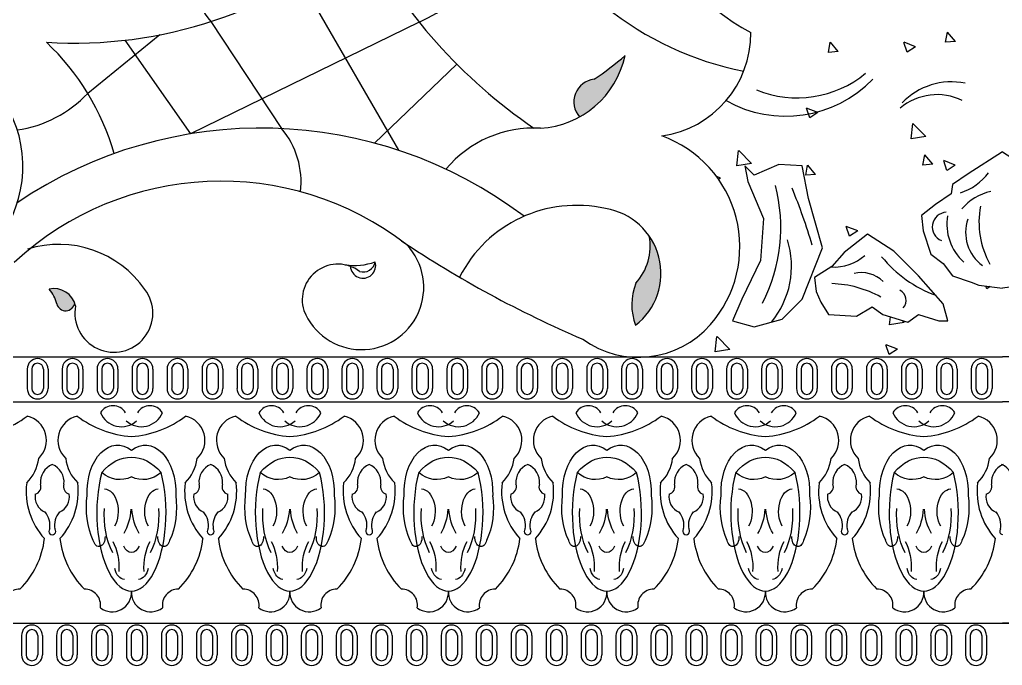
# Model space of a CAD drawing. Header units: millimetres. Extents: x 2621 to 26934, y 11979 to 27988.
# Drawn here: x 3163.5 to 3544, y 14432.3 to 14682.4 of the extents above; entities that cross this region are included whole.
import ezdxf

# ---------------------------------------------------------------- set-up
doc = ezdxf.new("R2010")
doc.units = ezdxf.units.MM

# ---------------------------------------------------------------- blocks, each defined once
blk = doc.blocks.new('A$C3F570633')
for points in [[(589.97, 2666.1, 0.216457), (607.57, 2689.82, -0.029846), (595.57, 2680.67, 0.607623)], [(611.65, 2585.37, 0.397389), (616.91, 2619.93, -0.236798), (611.72, 2601.63, 0.186977)], [(387.52, 2593.63, 0.813837), (394.48, 2594.02, 0.362905), (384.59, 2599.39, -0.123146)]]:
    blk.add_hatch(color=256).paths.add_polyline_path(points)
for p, q in [((481.92, 2718.73), (519.87, 2653.15)), ((527.82, 2702.8), (439.28, 2659.52)), ((447.13, 2702.99), (474.56, 2661.57)), ((427.42, 2697.88), (399.52, 2675.2)), ((731.67, 2694.97), (732.4, 2698.94)), ((735.47, 2695.32), (732.42, 2698.96)), ((413.86, 2695.78), (439.28, 2659.52)), ((686.32, 2691.01), (687.05, 2694.97)), ((690.12, 2691.36), (687.07, 2694.99)), ((716.85, 2691.14), (715.57, 2694.96)), ((720.02, 2693.28), (715.59, 2694.98)), ((735.47, 2695.32), (731.69, 2694.99)), ((690.12, 2691.36), (686.34, 2691.02)), ((720.02, 2693.28), (716.87, 2691.16)), ((542.42, 2686.54), (510.56, 2655.95)), ((679.11, 2665.68), (677.82, 2669.5)), ((682.27, 2667.82), (677.85, 2669.52)), ((682.27, 2667.82), (679.13, 2665.7)), ((718.34, 2657.56), (719.03, 2663.57)), ((723.98, 2658.45), (719.05, 2663.59)), ((723.98, 2658.45), (718.36, 2657.58)), ((650.85, 2647.1), (651.55, 2653.1)), ((656.5, 2647.99), (651.57, 2653.12)), ((753.67, 2652.52), (740.42, 2644.09)), ((753.67, 2652.52), (766.92, 2644.09)), ((722.89, 2647.41), (723.63, 2651.38)), ((726.69, 2647.76), (723.65, 2651.4)), ((732.23, 2645.29), (730.95, 2649.11)), ((735.4, 2647.43), (730.97, 2649.13)), ((656.5, 2647.99), (650.87, 2647.11)), ((657.58, 2643.49), (653.98, 2647.09)), ((653.98, 2647.09), (655.18, 2641.09)), ((667.18, 2647.69), (657.58, 2643.49)), ((676.19, 2647.09), (667.18, 2647.69)), ((678.59, 2634.5), (676.19, 2647.09)), ((677.54, 2643.45), (678.27, 2647.41)), ((681.34, 2643.79), (678.29, 2647.43)), ((726.69, 2647.76), (722.92, 2647.43)), ((735.4, 2647.43), (732.26, 2645.31)), ((644.53, 2642.37), (643.06, 2642.93)), ((644.53, 2642.37), (643.81, 2641.88)), ((655.18, 2641.09), (661.18, 2626.7)), ((681.34, 2643.79), (677.56, 2643.46)), ((740.42, 2644.09), (734.41, 2639.89)), ((734.41, 2639.89), (733.81, 2636.3)), ((683.99, 2615.3), (678.59, 2634.5)), ((733.81, 2636.3), (727.81, 2632.1)), ((727.81, 2632.1), (722.41, 2627.9)), ((661.18, 2626.7), (659.98, 2610.5)), ((722.41, 2627.9), (723.01, 2621.9)), ((694.49, 2619.83), (693.21, 2623.65)), ((697.66, 2621.97), (693.23, 2623.67)), ((697.66, 2621.97), (694.51, 2619.85)), ((723.01, 2621.9), (726.01, 2612.9)), ((701.4, 2620.7), (692.39, 2613.5)), ((711.6, 2614.1), (701.4, 2620.7)), ((676.19, 2595.5), (683.99, 2615.3)), ((659.98, 2610.5), (652.78, 2595.5)), ((692.39, 2613.5), (687.59, 2608.1)), ((721.21, 2604.5), (711.6, 2614.1)), ((726.01, 2612.9), (730.81, 2609.3)), ((687.59, 2608.1), (680.99, 2603.9)), ((730.81, 2609.3), (734.41, 2604.5)), ((680.99, 2603.9), (681.59, 2598.5)), ((730.81, 2593.7), (721.21, 2604.5)), ((734.41, 2604.5), (741.62, 2602.1)), ((741.62, 2602.1), (744.62, 2600.9)), ((744.62, 2600.9), (753.67, 2599.7)), ((747.62, 2599.44), (747.25, 2600.55)), ((748.93, 2600.33), (747.64, 2599.46)), ((762.72, 2600.9), (753.67, 2599.7)), ((652.78, 2595.5), (649.17, 2587.1)), ((668.38, 2587.7), (676.19, 2595.5)), ((681.59, 2598.5), (683.39, 2594.3)), ((683.39, 2594.3), (686.39, 2589.5)), ((697.2, 2588.9), (703.2, 2592.5)), ((703.2, 2592.5), (707.4, 2589.5)), ((732.61, 2587.1), (730.81, 2593.7)), ((657.58, 2584.7), (668.38, 2587.7)), ((686.39, 2589.5), (697.2, 2588.9)), ((707.4, 2589.5), (717.01, 2586.5)), ((709.95, 2585.5), (710.31, 2588.6)), ((717.01, 2586.5), (721.21, 2589.5)), ((721.21, 2589.5), (729.01, 2587.1)), ((649.17, 2587.1), (657.58, 2584.7)), ((715.6, 2586.39), (709.97, 2585.52)), ((715.6, 2586.39), (714.84, 2587.18)), ((729.01, 2587.1), (732.61, 2587.1)), ((642.47, 2575.04), (643.17, 2581.04)), ((648.12, 2575.93), (643.19, 2581.06)), ((709.88, 2573.98), (708.59, 2577.8)), ((713.04, 2576.12), (708.62, 2577.82)), ((713.04, 2576.12), (709.9, 2574)), ((47.83, 2573.18), (753.67, 2573.18)), ((648.12, 2575.93), (642.49, 2575.06)), ((1459.51, 2573.18), (753.67, 2573.18)), ((376.08, 2568.4), (376.08, 2560.85)), ((377.86, 2568.4), (377.86, 2560.85)), ((382.35, 2568.4), (382.35, 2560.85)), ((384.13, 2568.4), (384.13, 2560.85)), ((389.62, 2568.4), (389.62, 2560.85)), ((391.4, 2568.4), (391.4, 2560.85)), ((395.89, 2568.4), (395.89, 2560.85)), ((397.67, 2568.4), (397.67, 2560.85)), ((403.16, 2568.4), (403.16, 2560.85)), ((404.94, 2568.4), (404.94, 2560.85)), ((409.43, 2568.4), (409.43, 2560.85)), ((411.21, 2568.4), (411.21, 2560.85)), ((416.7, 2568.4), (416.7, 2560.85)), ((418.48, 2568.4), (418.48, 2560.85)), ((422.97, 2568.4), (422.97, 2560.85)), ((424.75, 2568.4), (424.75, 2560.85)), ((430.24, 2568.4), (430.24, 2560.85)), ((432.02, 2568.4), (432.02, 2560.85)), ((436.51, 2568.4), (436.51, 2560.85)), ((438.29, 2568.4), (438.29, 2560.85)), ((443.78, 2568.4), (443.78, 2560.85)), ((445.56, 2568.4), (445.56, 2560.85)), ((450.05, 2568.4), (450.05, 2560.85)), ((451.83, 2568.4), (451.83, 2560.85)), ((457.32, 2568.4), (457.32, 2560.85)), ((459.1, 2568.4), (459.1, 2560.85)), ((463.59, 2568.4), (463.59, 2560.85)), ((465.37, 2568.4), (465.37, 2560.85)), ((470.86, 2568.4), (470.86, 2560.85)), ((472.64, 2568.4), (472.64, 2560.85)), ((477.13, 2568.4), (477.13, 2560.85)), ((478.91, 2568.4), (478.91, 2560.85)), ((484.39, 2568.4), (484.39, 2560.85)), ((486.18, 2568.4), (486.18, 2560.85)), ((490.67, 2568.4), (490.67, 2560.85)), ((492.45, 2568.4), (492.45, 2560.85)), ((497.93, 2568.4), (497.93, 2560.85)), ((499.72, 2568.4), (499.72, 2560.85)), ((504.21, 2568.4), (504.21, 2560.85)), ((505.99, 2568.4), (505.99, 2560.85)), ((511.47, 2568.4), (511.47, 2560.85)), ((513.26, 2568.4), (513.26, 2560.85)), ((517.75, 2568.4), (517.75, 2560.85)), ((519.53, 2568.4), (519.53, 2560.85)), ((525.01, 2568.4), (525.01, 2560.85)), ((526.8, 2568.4), (526.8, 2560.85)), ((531.29, 2568.4), (531.29, 2560.85)), ((533.07, 2568.4), (533.07, 2560.85)), ((538.55, 2568.4), (538.55, 2560.85)), ((540.33, 2568.4), (540.33, 2560.85)), ((544.83, 2568.4), (544.83, 2560.85)), ((546.61, 2568.4), (546.61, 2560.85)), ((552.09, 2568.4), (552.09, 2560.85)), ((553.87, 2568.4), (553.87, 2560.85)), ((558.37, 2568.4), (558.37, 2560.85)), ((560.15, 2568.4), (560.15, 2560.85)), ((565.63, 2568.4), (565.63, 2560.85)), ((567.41, 2568.4), (567.41, 2560.85)), ((571.91, 2568.4), (571.91, 2560.85)), ((573.69, 2568.4), (573.69, 2560.85)), ((579.17, 2568.4), (579.17, 2560.85)), ((580.95, 2568.4), (580.95, 2560.85)), ((585.45, 2568.4), (585.45, 2560.85)), ((587.23, 2568.4), (587.23, 2560.85)), ((592.71, 2568.4), (592.71, 2560.85)), ((594.49, 2568.4), (594.49, 2560.85)), ((598.99, 2568.4), (598.99, 2560.85)), ((600.77, 2568.4), (600.77, 2560.85)), ((606.25, 2568.4), (606.25, 2560.85)), ((608.03, 2568.4), (608.03, 2560.85)), ((612.53, 2568.4), (612.53, 2560.85)), ((614.31, 2568.4), (614.31, 2560.85)), ((619.79, 2568.4), (619.79, 2560.85)), ((621.57, 2568.4), (621.57, 2560.85)), ((626.07, 2568.4), (626.07, 2560.85)), ((627.85, 2568.4), (627.85, 2560.85)), ((633.33, 2568.4), (633.33, 2560.85)), ((635.11, 2568.4), (635.11, 2560.85)), ((639.6, 2568.4), (639.6, 2560.85)), ((641.39, 2568.4), (641.39, 2560.85)), ((646.87, 2568.4), (646.87, 2560.85)), ((648.65, 2568.4), (648.65, 2560.85)), ((653.14, 2568.4), (653.14, 2560.85)), ((654.93, 2568.4), (654.93, 2560.85)), ((660.41, 2568.4), (660.41, 2560.85)), ((662.19, 2568.4), (662.19, 2560.85)), ((666.68, 2568.4), (666.68, 2560.85)), ((668.47, 2568.4), (668.47, 2560.85)), ((673.95, 2568.4), (673.95, 2560.85)), ((675.73, 2568.4), (675.73, 2560.85)), ((680.22, 2568.4), (680.22, 2560.85)), ((682, 2568.4), (682, 2560.85)), ((687.49, 2568.4), (687.49, 2560.85)), ((689.27, 2568.4), (689.27, 2560.85)), ((693.76, 2568.4), (693.76, 2560.85)), ((695.54, 2568.4), (695.54, 2560.85)), ((701.03, 2568.4), (701.03, 2560.85)), ((702.81, 2568.4), (702.81, 2560.85)), ((707.3, 2568.4), (707.3, 2560.85)), ((709.08, 2568.4), (709.08, 2560.85)), ((714.57, 2568.4), (714.57, 2560.85)), ((716.35, 2568.4), (716.35, 2560.85)), ((720.84, 2568.4), (720.84, 2560.85)), ((722.62, 2568.4), (722.62, 2560.85)), ((728.11, 2568.4), (728.11, 2560.85)), ((729.89, 2568.4), (729.89, 2560.85)), ((734.38, 2568.4), (734.38, 2560.85)), ((736.16, 2568.4), (736.16, 2560.85)), ((741.65, 2568.4), (741.65, 2560.85)), ((743.43, 2568.4), (743.43, 2560.85)), ((747.92, 2568.4), (747.92, 2560.85)), ((749.7, 2568.4), (749.7, 2560.85)), ((47.83, 2555.68), (753.67, 2555.68)), ((1459.51, 2555.68), (753.67, 2555.68)), ((-8.52, 2469.98), (1515.86, 2469.98)), ((-8.52, 2469.98), (753.67, 2469.98)), ((1515.86, 2469.98), (753.67, 2469.98)), ((373.89, 2465.2), (373.89, 2457.64)), ((375.67, 2465.2), (375.67, 2457.64)), ((380.16, 2465.2), (380.16, 2457.64)), ((381.94, 2465.2), (381.94, 2457.64)), ((387.43, 2465.2), (387.43, 2457.64)), ((389.21, 2465.2), (389.21, 2457.64)), ((393.7, 2465.2), (393.7, 2457.64)), ((395.48, 2465.2), (395.48, 2457.64)), ((400.97, 2465.2), (400.97, 2457.64)), ((402.75, 2465.2), (402.75, 2457.64)), ((407.24, 2465.2), (407.24, 2457.64)), ((409.02, 2465.2), (409.02, 2457.64)), ((414.5, 2465.2), (414.5, 2457.64)), ((416.29, 2465.2), (416.29, 2457.64)), ((420.78, 2465.2), (420.78, 2457.64)), ((422.56, 2465.2), (422.56, 2457.64)), ((428.04, 2465.2), (428.04, 2457.64)), ((429.83, 2465.2), (429.83, 2457.64)), ((434.32, 2465.2), (434.32, 2457.64)), ((436.1, 2465.2), (436.1, 2457.64)), ((441.58, 2465.2), (441.58, 2457.64)), ((443.37, 2465.2), (443.37, 2457.64)), ((447.86, 2465.2), (447.86, 2457.64)), ((449.64, 2465.2), (449.64, 2457.64)), ((455.12, 2465.2), (455.12, 2457.64)), ((456.9, 2465.2), (456.9, 2457.64)), ((461.4, 2465.2), (461.4, 2457.64)), ((463.18, 2465.2), (463.18, 2457.64)), ((468.66, 2465.2), (468.66, 2457.64)), ((470.44, 2465.2), (470.44, 2457.64)), ((474.94, 2465.2), (474.94, 2457.64)), ((476.72, 2465.2), (476.72, 2457.64)), ((482.2, 2465.2), (482.2, 2457.64)), ((483.98, 2465.2), (483.98, 2457.64)), ((488.48, 2465.2), (488.48, 2457.64)), ((490.26, 2465.2), (490.26, 2457.64)), ((495.74, 2465.2), (495.74, 2457.64)), ((497.52, 2465.2), (497.52, 2457.64)), ((502.02, 2465.2), (502.02, 2457.64)), ((503.8, 2465.2), (503.8, 2457.64)), ((509.28, 2465.2), (509.28, 2457.64)), ((511.06, 2465.2), (511.06, 2457.64)), ((515.56, 2465.2), (515.56, 2457.64)), ((517.34, 2465.2), (517.34, 2457.64)), ((522.82, 2465.2), (522.82, 2457.64)), ((524.6, 2465.2), (524.6, 2457.64)), ((529.1, 2465.2), (529.1, 2457.64)), ((530.88, 2465.2), (530.88, 2457.64)), ((536.36, 2465.2), (536.36, 2457.64)), ((538.14, 2465.2), (538.14, 2457.64)), ((542.64, 2465.2), (542.64, 2457.64)), ((544.42, 2465.2), (544.42, 2457.64)), ((549.9, 2465.2), (549.9, 2457.64)), ((551.68, 2465.2), (551.68, 2457.64)), ((556.18, 2465.2), (556.18, 2457.64)), ((557.96, 2465.2), (557.96, 2457.64)), ((563.44, 2465.2), (563.44, 2457.64)), ((565.22, 2465.2), (565.22, 2457.64)), ((569.71, 2465.2), (569.71, 2457.64)), ((571.5, 2465.2), (571.5, 2457.64)), ((576.98, 2465.2), (576.98, 2457.64)), ((578.76, 2465.2), (578.76, 2457.64)), ((583.25, 2465.2), (583.25, 2457.64)), ((585.04, 2465.2), (585.04, 2457.64)), ((590.52, 2465.2), (590.52, 2457.64)), ((592.3, 2465.2), (592.3, 2457.64)), ((596.79, 2465.2), (596.79, 2457.64)), ((598.58, 2465.2), (598.58, 2457.64)), ((604.06, 2465.2), (604.06, 2457.64)), ((605.84, 2465.2), (605.84, 2457.64)), ((610.33, 2465.2), (610.33, 2457.64)), ((612.11, 2465.2), (612.11, 2457.64)), ((617.6, 2465.2), (617.6, 2457.64)), ((619.38, 2465.2), (619.38, 2457.64)), ((623.87, 2465.2), (623.87, 2457.64)), ((625.65, 2465.2), (625.65, 2457.64)), ((631.14, 2465.2), (631.14, 2457.64)), ((632.92, 2465.2), (632.92, 2457.64)), ((637.41, 2465.2), (637.41, 2457.64)), ((639.19, 2465.2), (639.19, 2457.64)), ((644.68, 2465.2), (644.68, 2457.64)), ((646.46, 2465.2), (646.46, 2457.64)), ((650.95, 2465.2), (650.95, 2457.64)), ((652.73, 2465.2), (652.73, 2457.64)), ((658.22, 2465.2), (658.22, 2457.64)), ((660, 2465.2), (660, 2457.64)), ((664.49, 2465.2), (664.49, 2457.64)), ((666.27, 2465.2), (666.27, 2457.64)), ((671.76, 2465.2), (671.76, 2457.64)), ((673.54, 2465.2), (673.54, 2457.64)), ((678.03, 2465.2), (678.03, 2457.64)), ((679.81, 2465.2), (679.81, 2457.64)), ((685.3, 2465.2), (685.3, 2457.64)), ((687.08, 2465.2), (687.08, 2457.64)), ((691.57, 2465.2), (691.57, 2457.64)), ((693.35, 2465.2), (693.35, 2457.64)), ((698.84, 2465.2), (698.84, 2457.64)), ((700.62, 2465.2), (700.62, 2457.64)), ((705.11, 2465.2), (705.11, 2457.64)), ((706.89, 2465.2), (706.89, 2457.64)), ((712.38, 2465.2), (712.38, 2457.64)), ((714.16, 2465.2), (714.16, 2457.64)), ((718.65, 2465.2), (718.65, 2457.64)), ((720.43, 2465.2), (720.43, 2457.64)), ((725.92, 2465.2), (725.92, 2457.64)), ((727.7, 2465.2), (727.7, 2457.64)), ((732.19, 2465.2), (732.19, 2457.64)), ((733.97, 2465.2), (733.97, 2457.64)), ((739.46, 2465.2), (739.46, 2457.64)), ((741.24, 2465.2), (741.24, 2457.64)), ((745.73, 2465.2), (745.73, 2457.64)), ((747.51, 2465.2), (747.51, 2457.64))]:
    blk.add_line(p, q)
for centre, radius, start, end in [((705.97, 2789.6), 103.56, 103.4232, 241.3251), ((677.53, 2804.96), 123.52, 148.7551, 258.7898), ((489.91, 2785.04), 90.56, 294.7496, 332.6987), ((394.38, 2865.93), 171.27, 266.3532, 310.6477), ((689.52, 2833.22), 207.73, 207.9083, 235.6256), ((474.67, 2725.66), 35.66, 173.3285, 219.4651), ((616.13, 2698.44), 40.14, 278.1177, 0.4363), ((318.09, 2625.69), 95.3, 15.9317, 46.6665), ((327.46, 2646.94), 46.96, 294.1634, 69.2307), ((572.66, 2697.33), 35.71, 273.4803, 347.8519), ((525.04, 2785.63), 126.46, 303.9025, 310.7407), ((674.14, 2715.21), 41.75, 247.9733, 309.5466), ((596.56, 2671.93), 8.8, 96.396, 221.5313), ((669.81, 2713.18), 46.84, 240.4532, 316.091), ((733.9, 2653.39), 26.27, 78.2852, 136.4527), ((365.51, 2707.33), 46.78, 278.2749, 316.6277), ((728.41, 2652.62), 22.08, 63.7948, 130.4472), ((466.67, 2493.06), 168.69, 52.881, 124.0389), ((450.19, 2640.9), 31.95, 353.11, 40.3124), ((572.23, 2617.42), 44.34, 86.6457, 140.1369), ((606.47, 2615.8), 45.55, 318.5336, 70.3259), ((451.11, 2523.85), 117.33, 52.1846, 133.0017), ((730.52, 2657.9), 22.33, 287.9987, 323.0435), ((604.15, 2623.17), 63.75, 332.7275, 14.8723), ((440.86, 2544.31), 249.84, 16.7583, 22.144), ((753.71, 2616.99), 20.71, 102.7145, 139.5728), ((588.84, 2580.91), 50.91, 77.3054, 153.0131), ((595.97, 2605.44), 25.47, 307.9985, 80.8368), ((777.12, 2625.16), 32.5, 168.8202, 209.6833), ((732.21, 2623.45), 5.67, 92.5955, 248.4683), ((751.88, 2624.49), 19.69, 170.295, 228.0847), ((755.21, 2621.37), 15.78, 160.9986, 234.3904), ((759.76, 2974.04), 428.61, 236.1448, 246.8485), ((596.08, 2615.96), 21.21, 317.5065, 10.795), ((637.99, 2608.21), 34.03, 320.4772, 17.4774), ((388.32, 2576.29), 40.41, 34.5213, 107.4201), ((505.55, 2600), 24.08, 201.7606, 43.3996), ((688.82, 2625.08), 17.15, 265.2909, 312.5576), ((744.06, 2641.86), 47.69, 218.8809, 250.1709), ((496.41, 2595.2), 13.85, 52.6879, 197.3674), ((502.63, 2633.75), 25.22, 262.2265, 288.9776), ((506.11, 2608.51), 4.92, 183.6989, 16.4254), ((506.23, 2610.66), 4.66, 252.1966, 350.6828), ((699.12, 2594.04), 11.73, 44.6869, 104.1459), ((386.32, 2590.79), 8.78, 14.0856, 101.4188), ((374.54, 2590.64), 13.32, 12.9682, 41.0498), ((409.64, 2590.01), 15.09, 168.86, 37.5108), ((632.67, 2593.41), 22.51, 158.5803, 200.943), ((686.13, 2558.61), 42.92, 61.4059, 87.9692), ((712.06, 2595.03), 4.33, 318.051, 63.7333), ((390.96, 2594.55), 3.56, 194.9289, 351.4887), ((612.82, 2609.75), 36.79, 234.1058, 319.0416), ((380.1, 2568.4), 4.03, 0, 180), ((393.64, 2568.4), 4.03, 0, 180), ((407.18, 2568.4), 4.03, 0, 180), ((420.72, 2568.4), 4.03, 0, 180), ((434.26, 2568.4), 4.03, 0, 180), ((447.8, 2568.4), 4.03, 0, 180), ((461.34, 2568.4), 4.03, 0, 180), ((474.88, 2568.4), 4.03, 0, 180), ((488.42, 2568.4), 4.03, 0, 180), ((501.96, 2568.4), 4.03, 0, 180), ((515.5, 2568.4), 4.03, 0, 180), ((529.04, 2568.4), 4.03, 0, 180), ((542.58, 2568.4), 4.03, 0, 180), ((556.12, 2568.4), 4.03, 0, 180), ((569.66, 2568.4), 4.03, 0, 180), ((583.2, 2568.4), 4.03, 0, 180), ((596.74, 2568.4), 4.03, 0, 180), ((610.28, 2568.4), 4.03, 0, 180), ((623.82, 2568.4), 4.03, 0, 180), ((637.36, 2568.4), 4.03, 0, 180), ((650.9, 2568.4), 4.03, 0, 180), ((664.44, 2568.4), 4.03, 0, 180), ((677.98, 2568.4), 4.03, 0, 180), ((691.52, 2568.4), 4.03, 0, 180), ((705.06, 2568.4), 4.03, 0, 180), ((718.6, 2568.4), 4.03, 0, 180), ((732.14, 2568.4), 4.03, 0, 180), ((745.68, 2568.4), 4.03, 0, 180), ((380.1, 2568.4), 2.25, 0, 180), ((393.64, 2568.4), 2.25, 0, 180), ((407.18, 2568.4), 2.25, 0, 180), ((420.72, 2568.4), 2.25, 0, 180), ((434.26, 2568.4), 2.25, 0, 180), ((447.8, 2568.4), 2.25, 0, 180), ((461.34, 2568.4), 2.25, 0, 180), ((474.88, 2568.4), 2.25, 0, 180), ((488.42, 2568.4), 2.25, 0, 180), ((501.96, 2568.4), 2.25, 0, 180), ((515.5, 2568.4), 2.25, 0, 180), ((529.04, 2568.4), 2.25, 0, 180), ((542.58, 2568.4), 2.25, 0, 180), ((556.12, 2568.4), 2.25, 0, 180), ((569.66, 2568.4), 2.25, 0, 180), ((583.2, 2568.4), 2.25, 0, 180), ((596.74, 2568.4), 2.25, 0, 180), ((610.28, 2568.4), 2.25, 0, 180), ((623.82, 2568.4), 2.25, 0, 180), ((637.36, 2568.4), 2.25, 0, 180), ((650.9, 2568.4), 2.25, 0, 180), ((664.44, 2568.4), 2.25, 0, 180), ((677.98, 2568.4), 2.25, 0, 180), ((691.52, 2568.4), 2.25, 0, 180), ((705.06, 2568.4), 2.25, 0, 180), ((718.6, 2568.4), 2.25, 0, 180), ((732.14, 2568.4), 2.25, 0, 180), ((745.68, 2568.4), 2.25, 0, 180), ((380.1, 2560.85), 4.03, 180, 0), ((380.1, 2560.85), 2.25, 180, 0), ((393.64, 2560.85), 4.03, 180, 0), ((393.64, 2560.85), 2.25, 180, 0), ((407.18, 2560.85), 4.03, 180, 0), ((407.18, 2560.85), 2.25, 180, 0), ((420.72, 2560.85), 4.03, 180, 0), ((420.72, 2560.85), 2.25, 180, 0), ((434.26, 2560.85), 4.03, 180, 0), ((434.26, 2560.85), 2.25, 180, 0), ((447.8, 2560.85), 4.03, 180, 0), ((447.8, 2560.85), 2.25, 180, 0), ((461.34, 2560.85), 4.03, 180, 0), ((461.34, 2560.85), 2.25, 180, 0), ((474.88, 2560.85), 4.03, 180, 0), ((474.88, 2560.85), 2.25, 180, 0), ((488.42, 2560.85), 4.03, 180, 0), ((488.42, 2560.85), 2.25, 180, 0), ((501.96, 2560.85), 4.03, 180, 0), ((501.96, 2560.85), 2.25, 180, 0), ((515.5, 2560.85), 4.03, 180, 0), ((515.5, 2560.85), 2.25, 180, 0), ((529.04, 2560.85), 4.03, 180, 0), ((529.04, 2560.85), 2.25, 180, 0), ((542.58, 2560.85), 4.03, 180, 0), ((542.58, 2560.85), 2.25, 180, 0), ((556.12, 2560.85), 4.03, 180, 0), ((556.12, 2560.85), 2.25, 180, 0), ((569.66, 2560.85), 4.03, 180, 0), ((569.66, 2560.85), 2.25, 180, 0), ((583.2, 2560.85), 4.03, 180, 0), ((583.2, 2560.85), 2.25, 180, 0), ((596.74, 2560.85), 4.03, 180, 0), ((596.74, 2560.85), 2.25, 180, 0), ((610.28, 2560.85), 4.03, 180, 0), ((610.28, 2560.85), 2.25, 180, 0), ((623.82, 2560.85), 4.03, 180, 0), ((623.82, 2560.85), 2.25, 180, 0), ((637.36, 2560.85), 4.03, 180, 0), ((637.36, 2560.85), 2.25, 180, 0), ((650.9, 2560.85), 4.03, 180, 0), ((650.9, 2560.85), 2.25, 180, 0), ((664.44, 2560.85), 4.03, 180, 0), ((664.44, 2560.85), 2.25, 180, 0), ((677.98, 2560.85), 4.03, 180, 0), ((677.98, 2560.85), 2.25, 180, 0), ((691.52, 2560.85), 4.03, 180, 0), ((691.52, 2560.85), 2.25, 180, 0), ((705.06, 2560.85), 4.03, 180, 0), ((705.06, 2560.85), 2.25, 180, 0), ((718.6, 2560.85), 4.03, 180, 0), ((718.6, 2560.85), 2.25, 180, 0), ((732.14, 2560.85), 4.03, 180, 0), ((732.14, 2560.85), 2.25, 180, 0), ((745.68, 2560.85), 4.03, 180, 0), ((745.68, 2560.85), 2.25, 180, 0), ((409.3, 2548.47), 5.7, 31.901, 148.099), ((423.58, 2548.47), 5.7, 31.901, 148.099), ((470.66, 2548.47), 5.7, 31.901, 148.099), ((484.95, 2548.47), 5.7, 31.901, 148.099), ((532.03, 2548.47), 5.7, 31.901, 148.099), ((546.31, 2548.47), 5.7, 31.901, 148.099), ((593.39, 2548.47), 5.7, 31.901, 148.099), ((607.68, 2548.47), 5.7, 31.901, 148.099), ((654.76, 2548.47), 5.7, 31.901, 148.099), ((669.04, 2548.47), 5.7, 31.901, 148.099), ((716.12, 2548.47), 5.7, 31.901, 148.099), ((730.41, 2548.47), 5.7, 31.901, 148.099), ((352.48, 2580.87), 38.7, 273.8421, 307.5323), ((373.89, 2540.79), 9.64, 313.506, 77.022), ((397.62, 2540.79), 9.64, 102.978, 226.494), ((419.03, 2580.87), 38.7, 232.4677, 266.1579), ((412.56, 2554.84), 8.77, 202.4692, 312.0027), ((420.32, 2554.84), 8.77, 227.9973, 337.5308), ((413.85, 2580.87), 38.7, 273.8421, 307.5323), ((435.26, 2540.79), 9.64, 313.506, 77.022), ((458.99, 2540.79), 9.64, 102.978, 226.494), ((480.4, 2580.87), 38.7, 232.4677, 266.1579), ((473.92, 2554.84), 8.77, 202.4692, 312.0027), ((481.69, 2554.84), 8.77, 227.9973, 337.5308), ((475.21, 2580.87), 38.7, 273.8421, 307.5323), ((496.62, 2540.79), 9.64, 313.506, 77.022), ((520.35, 2540.79), 9.64, 102.978, 226.494), ((541.76, 2580.87), 38.7, 232.4677, 266.1579), ((535.29, 2554.84), 8.77, 202.4692, 312.0027), ((543.05, 2554.84), 8.77, 227.9973, 337.5308), ((536.58, 2580.87), 38.7, 273.8421, 307.5323), ((557.99, 2540.79), 9.64, 313.506, 77.022), ((581.72, 2540.79), 9.64, 102.978, 226.494), ((603.13, 2580.87), 38.7, 232.4677, 266.1579), ((596.65, 2554.84), 8.77, 202.4692, 312.0027), ((604.42, 2554.84), 8.77, 227.9973, 337.5308), ((597.94, 2580.87), 38.7, 273.8421, 307.5323), ((619.35, 2540.79), 9.64, 313.506, 77.022), ((643.08, 2540.79), 9.64, 102.978, 226.494), ((664.49, 2580.87), 38.7, 232.4677, 266.1579), ((658.01, 2554.84), 8.77, 202.4692, 312.0027), ((665.78, 2554.84), 8.77, 227.9973, 337.5308), ((659.31, 2580.87), 38.7, 273.8421, 307.5323), ((680.71, 2540.79), 9.64, 313.506, 77.022), ((704.45, 2540.79), 9.64, 102.978, 226.494), ((725.86, 2580.87), 38.7, 232.4677, 266.1579), ((719.38, 2554.84), 8.77, 202.4692, 312.0027), ((727.15, 2554.84), 8.77, 227.9973, 337.5308), ((720.67, 2580.87), 38.7, 273.8421, 307.5323), ((742.08, 2540.79), 9.64, 313.506, 77.022), ((364.46, 2535.79), 16.19, 314.8099, 352.9337), ((388.54, 2524.62), 7.33, 112.1217, 186.0775), ((383.02, 2524.62), 7.33, 353.9225, 67.8783), ((407.05, 2535.79), 16.19, 187.0663, 225.1901), ((425.83, 2535.79), 16.19, 314.8099, 352.9337), ((449.9, 2524.62), 7.33, 112.1217, 186.0775), ((444.38, 2524.62), 7.33, 353.9225, 67.8783), ((468.42, 2535.79), 16.19, 187.0663, 225.1901), ((487.19, 2535.79), 16.19, 314.8099, 352.9337), ((511.27, 2524.62), 7.33, 112.1217, 186.0775), ((505.74, 2524.62), 7.33, 353.9225, 67.8783), ((529.78, 2535.79), 16.19, 187.0663, 225.1901), ((548.56, 2535.79), 16.19, 314.8099, 352.9337), ((572.63, 2524.62), 7.33, 112.1217, 186.0775), ((567.11, 2524.62), 7.33, 353.9225, 67.8783), ((591.15, 2535.79), 16.19, 187.0663, 225.1901), ((609.92, 2535.79), 16.19, 314.8099, 352.9337), ((634, 2524.62), 7.33, 112.1217, 186.0775), ((628.47, 2524.62), 7.33, 353.9225, 67.8783), ((652.51, 2535.79), 16.19, 187.0663, 225.1901), ((671.28, 2535.79), 16.19, 314.8099, 352.9337), ((695.36, 2524.62), 7.33, 112.1217, 186.0775), ((689.84, 2524.62), 7.33, 353.9225, 67.8783), ((713.88, 2535.79), 16.19, 187.0663, 225.1901), ((732.65, 2535.79), 16.19, 314.8099, 352.9337), ((756.73, 2524.62), 7.33, 112.1217, 186.0775), ((750.61, 2524.62), 7.33, 353.9225, 67.8783), ((402.91, 2521.04), 27.23, 173.1107, 222.2917), ((378.42, 2522.85), 3, 284.9775, 19.3891), ((368.61, 2521.04), 27.23, 317.7083, 6.8893), ((393.14, 2522.85), 3, 160.6109, 255.0225), ((464.27, 2521.04), 27.23, 173.1107, 222.2917), ((439.78, 2522.85), 3, 284.9775, 19.3891), ((429.97, 2521.04), 27.23, 317.7083, 6.8893), ((454.5, 2522.85), 3, 160.6109, 255.0225), ((525.64, 2521.04), 27.23, 173.1107, 222.2917), ((501.15, 2522.85), 3, 284.9775, 19.3891), ((491.34, 2521.04), 27.23, 317.7083, 6.8893), ((515.87, 2522.85), 3, 160.6109, 255.0225), ((587, 2521.04), 27.23, 173.1107, 222.2917), ((562.51, 2522.85), 3, 284.9775, 19.3891), ((552.7, 2521.04), 27.23, 317.7083, 6.8893), ((577.23, 2522.85), 3, 160.6109, 255.0225), ((648.36, 2521.04), 27.23, 173.1107, 222.2917), ((623.88, 2522.85), 3, 284.9775, 19.3891), ((614.07, 2521.04), 27.23, 317.7083, 6.8893), ((638.59, 2522.85), 3, 160.6109, 255.0225), ((709.73, 2521.04), 27.23, 173.1107, 222.2917), ((685.24, 2522.85), 3, 284.9775, 19.3891), ((675.43, 2521.04), 27.23, 317.7083, 6.8893), ((699.96, 2522.85), 3, 160.6109, 255.0225), ((771.09, 2521.04), 27.23, 173.1107, 222.2917), ((746.6, 2522.85), 3, 284.9775, 19.3891), ((385.51, 2518.92), 6.41, 170.7004, 247.0397), ((386.04, 2518.92), 6.41, 292.9603, 9.2996), ((446.88, 2518.92), 6.41, 170.7004, 247.0397), ((447.4, 2518.92), 6.41, 292.9603, 9.2996), ((508.24, 2518.92), 6.41, 170.7004, 247.0397), ((508.77, 2518.92), 6.41, 292.9603, 9.2996), ((569.61, 2518.92), 6.41, 170.7004, 247.0397), ((570.13, 2518.92), 6.41, 292.9603, 9.2996), ((630.97, 2518.92), 6.41, 170.7004, 247.0397), ((631.5, 2518.92), 6.41, 292.9603, 9.2996), ((692.34, 2518.92), 6.41, 170.7004, 247.0397), ((692.86, 2518.92), 6.41, 292.9603, 9.2996), ((753.7, 2518.92), 6.41, 170.7004, 247.0397), ((376.8, 2507.82), 8.11, 350.1986, 39.9133), ((394.76, 2507.82), 8.11, 140.0867, 189.8014), ((438.16, 2507.82), 8.11, 350.1986, 39.9133), ((456.12, 2507.82), 8.11, 140.0867, 189.8014), ((499.53, 2507.82), 8.11, 350.1986, 39.9133), ((517.48, 2507.82), 8.11, 140.0867, 189.8014), ((560.89, 2507.82), 8.11, 350.1986, 39.9133), ((578.85, 2507.82), 8.11, 140.0867, 189.8014), ((622.26, 2507.82), 8.11, 350.1986, 39.9133), ((640.21, 2507.82), 8.11, 140.0867, 189.8014), ((683.62, 2507.82), 8.11, 350.1986, 39.9133), ((701.58, 2507.82), 8.11, 140.0867, 189.8014), ((744.99, 2507.82), 8.11, 350.1986, 39.9133), ((385.78, 2505.55), 1.33, 138.1525, 41.8475), ((447.14, 2505.55), 1.33, 138.1525, 41.8475), ((508.51, 2505.55), 1.33, 138.1525, 41.8475), ((569.87, 2505.55), 1.33, 138.1525, 41.8475), ((631.23, 2505.55), 1.33, 138.1525, 41.8475), ((692.6, 2505.55), 1.33, 138.1525, 41.8475), ((753.96, 2505.55), 1.33, 138.1525, 257.256), ((350.16, 2506.48), 32.82, 314.7452, 353.4143), ((421.36, 2506.48), 32.82, 186.5857, 225.2548), ((411.53, 2506.48), 32.82, 314.7452, 353.4143), ((482.72, 2506.48), 32.82, 186.5857, 225.2548), ((472.89, 2506.48), 32.82, 314.7452, 353.4143), ((544.08, 2506.48), 32.82, 186.5857, 225.2548), ((534.25, 2506.48), 32.82, 314.7452, 353.4143), ((605.45, 2506.48), 32.82, 186.5857, 225.2548), ((595.62, 2506.48), 32.82, 314.7452, 353.4143), ((666.81, 2506.48), 32.82, 186.5857, 225.2548), ((656.98, 2506.48), 32.82, 314.7452, 353.4143), ((728.18, 2506.48), 32.82, 186.5857, 225.2548), ((718.35, 2506.48), 32.82, 314.7452, 353.4143), ((373.29, 2476.92), 6.26, 90.2615, 189.2314), ((398.22, 2476.92), 6.26, 350.7686, 89.7385), ((408.95, 2481.88), 7.51, 232.6756, 4.0134), ((423.93, 2481.88), 7.51, 175.9866, 307.3244), ((434.66, 2476.92), 6.26, 90.2615, 189.2314), ((459.59, 2476.92), 6.26, 350.7686, 89.7385), ((470.32, 2481.88), 7.51, 232.6756, 4.0134), ((485.29, 2481.88), 7.51, 175.9866, 307.3244), ((496.02, 2476.92), 6.26, 90.2615, 189.2314), ((520.95, 2476.92), 6.26, 350.7686, 89.7385), ((531.68, 2481.88), 7.51, 232.6756, 4.0134), ((546.66, 2481.88), 7.51, 175.9866, 307.3244), ((557.38, 2476.92), 6.26, 90.2615, 189.2314), ((582.32, 2476.92), 6.26, 350.7686, 89.7385), ((593.04, 2481.88), 7.51, 232.6756, 4.0134), ((608.02, 2481.88), 7.51, 175.9866, 307.3244), ((618.75, 2476.92), 6.26, 90.2615, 189.2314), ((643.68, 2476.92), 6.26, 350.7686, 89.7385), ((654.41, 2481.88), 7.51, 232.6756, 4.0134), ((669.39, 2481.88), 7.51, 175.9866, 307.3244), ((680.11, 2476.92), 6.26, 90.2615, 189.2314), ((705.05, 2476.92), 6.26, 350.7686, 89.7385), ((715.77, 2481.88), 7.51, 232.6756, 4.0134), ((730.75, 2481.88), 7.51, 175.9866, 307.3244), ((741.48, 2476.92), 6.26, 90.2615, 189.2314), ((377.91, 2465.2), 4.03, 0, 180), ((377.91, 2465.2), 2.25, 0, 180), ((391.45, 2465.2), 4.03, 0, 180), ((391.45, 2465.2), 2.25, 0, 180), ((404.99, 2465.2), 4.03, 0, 180), ((404.99, 2465.2), 2.25, 0, 180), ((418.53, 2465.2), 4.03, 0, 180), ((418.53, 2465.2), 2.25, 0, 180), ((432.07, 2465.2), 4.03, 0, 180), ((432.07, 2465.2), 2.25, 0, 180), ((445.61, 2465.2), 4.03, 0, 180), ((445.61, 2465.2), 2.25, 0, 180), ((459.15, 2465.2), 4.03, 0, 180), ((459.15, 2465.2), 2.25, 0, 180), ((472.69, 2465.2), 4.03, 0, 180), ((472.69, 2465.2), 2.25, 0, 180), ((486.23, 2465.2), 4.03, 0, 180), ((486.23, 2465.2), 2.25, 0, 180), ((499.77, 2465.2), 4.03, 0, 180), ((499.77, 2465.2), 2.25, 0, 180), ((513.31, 2465.2), 4.03, 0, 180), ((513.31, 2465.2), 2.25, 0, 180), ((526.85, 2465.2), 4.03, 0, 180), ((526.85, 2465.2), 2.25, 0, 180), ((540.39, 2465.2), 4.03, 0, 180), ((540.39, 2465.2), 2.25, 0, 180), ((553.93, 2465.2), 4.03, 0, 180), ((553.93, 2465.2), 2.25, 0, 180), ((567.47, 2465.2), 4.03, 0, 180), ((567.47, 2465.2), 2.25, 0, 180), ((581.01, 2465.2), 4.03, 0, 180), ((581.01, 2465.2), 2.25, 0, 180), ((594.55, 2465.2), 4.03, 0, 180), ((594.55, 2465.2), 2.25, 0, 180), ((608.09, 2465.2), 4.03, 0, 180), ((608.09, 2465.2), 2.25, 0, 180), ((621.63, 2465.2), 4.03, 0, 180), ((621.63, 2465.2), 2.25, 0, 180), ((635.17, 2465.2), 4.03, 0, 180), ((635.17, 2465.2), 2.25, 0, 180), ((648.71, 2465.2), 4.03, 0, 180), ((648.71, 2465.2), 2.25, 0, 180), ((662.25, 2465.2), 4.03, 0, 180), ((662.25, 2465.2), 2.25, 0, 180), ((675.79, 2465.2), 4.03, 0, 180), ((675.79, 2465.2), 2.25, 0, 180), ((689.33, 2465.2), 4.03, 0, 180), ((689.33, 2465.2), 2.25, 0, 180), ((702.87, 2465.2), 4.03, 0, 180), ((702.87, 2465.2), 2.25, 0, 180), ((716.4, 2465.2), 4.03, 0, 180), ((716.4, 2465.2), 2.25, 0, 180), ((729.94, 2465.2), 4.03, 0, 180), ((729.94, 2465.2), 2.25, 0, 180), ((743.48, 2465.2), 4.03, 0, 180), ((743.48, 2465.2), 2.25, 0, 180), ((377.91, 2457.64), 4.03, 180, 0), ((377.91, 2457.64), 2.25, 180, 0), ((391.45, 2457.64), 4.03, 180, 0), ((391.45, 2457.64), 2.25, 180, 0), ((404.99, 2457.64), 4.03, 180, 0), ((404.99, 2457.64), 2.25, 180, 0), ((418.53, 2457.64), 4.03, 180, 0), ((418.53, 2457.64), 2.25, 180, 0), ((432.07, 2457.64), 4.03, 180, 0), ((432.07, 2457.64), 2.25, 180, 0), ((445.61, 2457.64), 4.03, 180, 0), ((445.61, 2457.64), 2.25, 180, 0), ((459.15, 2457.64), 4.03, 180, 0), ((459.15, 2457.64), 2.25, 180, 0), ((472.69, 2457.64), 4.03, 180, 0), ((472.69, 2457.64), 2.25, 180, 0), ((486.23, 2457.64), 4.03, 180, 0), ((486.23, 2457.64), 2.25, 180, 0), ((499.77, 2457.64), 4.03, 180, 0), ((499.77, 2457.64), 2.25, 180, 0), ((513.31, 2457.64), 4.03, 180, 0), ((513.31, 2457.64), 2.25, 180, 0), ((526.85, 2457.64), 4.03, 180, 0), ((526.85, 2457.64), 2.25, 180, 0), ((540.39, 2457.64), 4.03, 180, 0), ((540.39, 2457.64), 2.25, 180, 0), ((553.93, 2457.64), 4.03, 180, 0), ((553.93, 2457.64), 2.25, 180, 0), ((567.47, 2457.64), 4.03, 180, 0), ((567.47, 2457.64), 2.25, 180, 0), ((581.01, 2457.64), 4.03, 180, 0), ((581.01, 2457.64), 2.25, 180, 0), ((594.55, 2457.64), 4.03, 180, 0), ((594.55, 2457.64), 2.25, 180, 0), ((608.09, 2457.64), 4.03, 180, 0), ((608.09, 2457.64), 2.25, 180, 0), ((621.63, 2457.64), 4.03, 180, 0), ((621.63, 2457.64), 2.25, 180, 0), ((635.17, 2457.64), 4.03, 180, 0), ((635.17, 2457.64), 2.25, 180, 0), ((648.71, 2457.64), 4.03, 180, 0), ((648.71, 2457.64), 2.25, 180, 0), ((662.25, 2457.64), 4.03, 180, 0), ((662.25, 2457.64), 2.25, 180, 0), ((675.79, 2457.64), 4.03, 180, 0), ((675.79, 2457.64), 2.25, 180, 0), ((689.33, 2457.64), 4.03, 180, 0), ((689.33, 2457.64), 2.25, 180, 0), ((702.87, 2457.64), 4.03, 180, 0), ((702.87, 2457.64), 2.25, 180, 0), ((716.4, 2457.64), 4.03, 180, 0), ((716.4, 2457.64), 2.25, 180, 0), ((729.94, 2457.64), 4.03, 180, 0), ((729.94, 2457.64), 2.25, 180, 0), ((743.48, 2457.64), 4.03, 180, 0), ((743.48, 2457.64), 2.25, 180, 0)]:
    blk.add_arc(centre, radius, start, end)
at = {"extrusion": (0, 0, -1)}
for centre, major_axis, start_param, end_param in [((411.07, 2520.67), (0, 18.28), 4.646244, 6.755447), ((421.81, 2520.67), (0, 18.28), -0.472261, 1.636941), ((472.44, 2520.67), (0, 18.28), 4.646244, 6.755447), ((483.17, 2520.67), (0, 18.28), -0.472261, 1.636941), ((533.8, 2520.67), (0, 18.28), 4.646244, 6.755447), ((544.54, 2520.67), (0, 18.28), -0.472261, 1.636941), ((595.17, 2520.67), (0, 18.28), 4.646244, 6.755447), ((605.9, 2520.67), (0, 18.28), -0.472261, 1.636941), ((656.53, 2520.67), (0, 18.28), 4.646244, 6.755447), ((667.27, 2520.67), (0, 18.28), -0.472261, 1.636941), ((717.9, 2520.67), (0, 18.28), 4.646244, 6.755447), ((728.63, 2520.67), (0, 18.28), -0.472261, 1.636941), ((416.44, 2504.52), (0, 29.74), -0.641892, 0.641892), ((477.8, 2504.52), (0, 29.74), -0.641892, 0.641892), ((539.17, 2504.52), (0, 29.74), -0.641892, 0.641892), ((600.53, 2504.52), (0, 29.74), -0.641892, 0.641892), ((661.9, 2504.52), (0, 29.74), -0.641892, 0.641892), ((723.26, 2504.52), (0, 29.74), -0.641892, 0.641892), ((411.98, 2548.2), (0, 22.64), 2.831102, 3.643315), ((420.9, 2548.2), (0, 22.64), 2.63987, 3.452083), ((473.34, 2548.2), (0, 22.64), 2.831102, 3.643315), ((482.27, 2548.2), (0, 22.64), 2.63987, 3.452083), ((534.7, 2548.2), (0, 22.64), 2.831102, 3.643315), ((543.63, 2548.2), (0, 22.64), 2.63987, 3.452083), ((596.07, 2548.2), (0, 22.64), 2.831102, 3.643315), ((605, 2548.2), (0, 22.64), 2.63987, 3.452083), ((657.43, 2548.2), (0, 22.64), 2.831102, 3.643315), ((666.36, 2548.2), (0, 22.64), 2.63987, 3.452083), ((718.8, 2548.2), (0, 22.64), 2.831102, 3.643315), ((727.73, 2548.2), (0, 22.64), 2.63987, 3.452083), ((413.17, 2514.88), (0, 21.97), 4.087796, 4.922564), ((405.65, 2513.29), (0, 8.77), 0.069598, 2.294907), ((427.23, 2513.29), (0, 8.77), 3.988278, 6.213587), ((419.71, 2514.88), (0, 21.97), 1.360621, 2.195389), ((474.53, 2514.88), (0, 21.97), 4.087796, 4.922564), ((467.01, 2513.29), (0, 8.77), 0.069598, 2.294907), ((488.6, 2513.29), (0, 8.77), 3.988278, 6.213587), ((481.08, 2514.88), (0, 21.97), 1.360621, 2.195389), ((535.9, 2514.88), (0, 21.97), 4.087796, 4.922564), ((528.38, 2513.29), (0, 8.77), 0.069598, 2.294907), ((549.96, 2513.29), (0, 8.77), 3.988278, 6.213587), ((542.44, 2514.88), (0, 21.97), 1.360621, 2.195389), ((597.26, 2514.88), (0, 21.97), 4.087796, 4.922564), ((589.74, 2513.29), (0, 8.77), 0.069598, 2.294907), ((611.33, 2513.29), (0, 8.77), 3.988278, 6.213587), ((603.81, 2514.88), (0, 21.97), 1.360621, 2.195389), ((658.63, 2514.88), (0, 21.97), 4.087796, 4.922564), ((651.11, 2513.29), (0, 8.77), 0.069598, 2.294907), ((672.69, 2513.29), (0, 8.77), 3.988278, 6.213587), ((665.17, 2514.88), (0, 21.97), 1.360621, 2.195389), ((719.99, 2514.88), (0, 21.97), 4.087796, 4.922564), ((712.47, 2513.29), (0, 8.77), 0.069598, 2.294907), ((734.05, 2513.29), (0, 8.77), 3.988278, 6.213587), ((726.53, 2514.88), (0, 21.97), 1.360621, 2.195389), ((421.35, 2511.99), (0, 23.96), 4.048401, 4.814358), ((406.09, 2515.63), (0, 15.78), 1.668269, 2.334157), ((426.79, 2515.63), (0, 15.78), 3.949028, 4.614916), ((411.53, 2511.99), (0, 23.96), 1.468828, 2.234784), ((482.72, 2511.99), (0, 23.96), 4.048401, 4.814358), ((467.45, 2515.63), (0, 15.78), 1.668269, 2.334157), ((488.15, 2515.63), (0, 15.78), 3.949028, 4.614916), ((472.89, 2511.99), (0, 23.96), 1.468828, 2.234784), ((544.08, 2511.99), (0, 23.96), 4.048401, 4.814358), ((528.82, 2515.63), (0, 15.78), 1.668269, 2.334157), ((549.52, 2515.63), (0, 15.78), 3.949028, 4.614916), ((534.26, 2511.99), (0, 23.96), 1.468828, 2.234784), ((605.45, 2511.99), (0, 23.96), 4.048401, 4.814358), ((590.18, 2515.63), (0, 15.78), 1.668269, 2.334157), ((610.88, 2515.63), (0, 15.78), 3.949028, 4.614916), ((595.62, 2511.99), (0, 23.96), 1.468828, 2.234784), ((666.81, 2511.99), (0, 23.96), 4.048401, 4.814358), ((651.55, 2515.63), (0, 15.78), 1.668269, 2.334157), ((672.25, 2515.63), (0, 15.78), 3.949028, 4.614916), ((656.99, 2511.99), (0, 23.96), 1.468828, 2.234784), ((728.17, 2511.99), (0, 23.96), 4.048401, 4.814358), ((712.91, 2515.63), (0, 15.78), 1.668269, 2.334157), ((733.61, 2515.63), (0, 15.78), 3.949028, 4.614916), ((718.35, 2511.99), (0, 23.96), 1.468828, 2.234784), ((403.87, 2503.25), (0, 3.63), 1.503228, 4.369417), ((401.73, 2491.63), (0, 15.27), 0.856354, 1.681252), ((431.15, 2491.63), (0, 15.27), 4.601933, 5.426831), ((429.01, 2503.25), (0, 3.63), 1.913768, 4.779957), ((465.23, 2503.25), (0, 3.63), 1.503228, 4.369417), ((463.09, 2491.63), (0, 15.27), 0.856354, 1.681252), ((492.52, 2491.63), (0, 15.27), 4.601933, 5.426831), ((490.37, 2503.25), (0, 3.63), 1.913768, 4.779957), ((526.6, 2503.25), (0, 3.63), 1.503228, 4.369417), ((524.46, 2491.63), (0, 15.27), 0.856354, 1.681252), ((553.88, 2491.63), (0, 15.27), 4.601933, 5.426831), ((551.74, 2503.25), (0, 3.63), 1.913768, 4.779957), ((587.96, 2503.25), (0, 3.63), 1.503228, 4.369417), ((585.82, 2491.63), (0, 15.27), 0.856354, 1.681252), ((615.24, 2491.63), (0, 15.27), 4.601933, 5.426831), ((613.1, 2503.25), (0, 3.63), 1.913768, 4.779957), ((649.33, 2503.25), (0, 3.63), 1.503228, 4.369417), ((647.19, 2491.63), (0, 15.27), 0.856354, 1.681252), ((676.61, 2491.63), (0, 15.27), 4.601933, 5.426831), ((674.47, 2503.25), (0, 3.63), 1.913768, 4.779957), ((710.69, 2503.25), (0, 3.63), 1.503228, 4.369417), ((708.55, 2491.63), (0, 15.27), 0.856354, 1.681252), ((737.97, 2491.63), (0, 15.27), 4.601933, 5.426831), ((735.83, 2503.25), (0, 3.63), 1.913768, 4.779957), ((416.44, 2502.97), (0, 5.64), 2.177022, 4.106163), ((477.8, 2502.97), (0, 5.64), 2.177022, 4.106163), ((539.17, 2502.97), (0, 5.64), 2.177022, 4.106163), ((600.53, 2502.97), (0, 5.64), 2.177022, 4.106163), ((661.9, 2502.97), (0, 5.64), 2.177022, 4.106163), ((723.26, 2502.97), (0, 5.64), 2.177022, 4.106163), ((413.91, 2493.34), (0, 6.5), 3.182726, 4.368603), ((418.98, 2493.34), (0, 6.5), 1.914583, 3.100459), ((475.27, 2493.34), (0, 6.5), 3.182726, 4.368603), ((480.34, 2493.34), (0, 6.5), 1.914583, 3.100459), ((536.63, 2493.34), (0, 6.5), 3.182726, 4.368603), ((541.7, 2493.34), (0, 6.5), 1.914583, 3.100459), ((598, 2493.34), (0, 6.5), 3.182726, 4.368603), ((603.07, 2493.34), (0, 6.5), 1.914583, 3.100459), ((659.36, 2493.34), (0, 6.5), 3.182726, 4.368603), ((664.43, 2493.34), (0, 6.5), 1.914583, 3.100459), ((720.73, 2493.34), (0, 6.5), 3.182726, 4.368603), ((725.8, 2493.34), (0, 6.5), 1.914583, 3.100459)]:
    blk.add_ellipse(centre, major_axis=major_axis, ratio=0.645366, start_param=start_param, end_param=end_param, dxfattribs=at)
for centre in [(416.44, 2512.75), (477.8, 2512.75), (539.17, 2512.75), (600.53, 2512.75), (661.9, 2512.75), (723.26, 2512.75)]:
    blk.add_ellipse(centre, major_axis=(0, 30.34), ratio=0.441702, start_param=1.030673, end_param=5.252513)

msp = doc.modelspace()

# ---------------------------------------------------------------- block references
msp.add_blockref('A$C3F570633', (2790.32, 11978.65))

doc.saveas('drawing.dxf')
